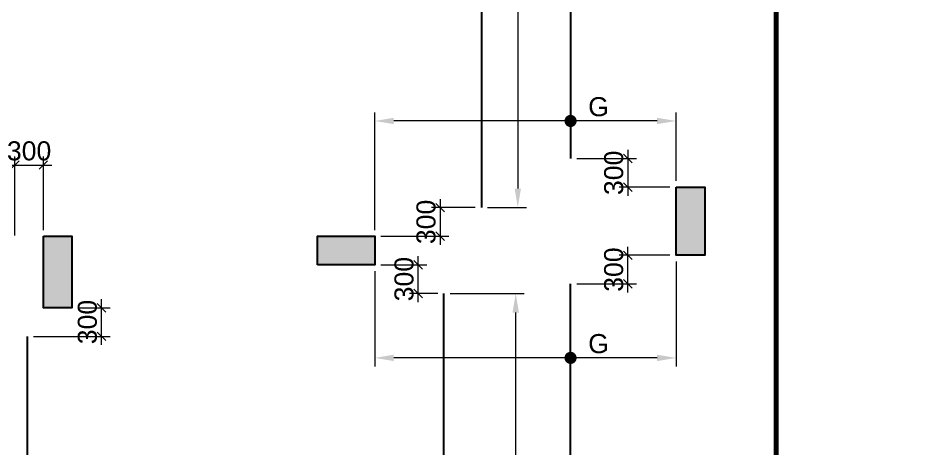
# Model space of a CAD drawing. Header units: millimetres. Extents: x 1123469 to 1883119, y -126924 to 196924.
# Drawn here: x 1633029 to 1642490, y 133508 to 138028 of the extents above; entities that cross this region are included whole.
import ezdxf

# ---------------------------------------------------------------- set-up
doc = ezdxf.new("R2010")
doc.units = ezdxf.units.MM
doc.header["$LTSCALE"] = 500
doc.header["$MEASUREMENT"] = 0
doc.header["$PDMODE"] = 34
doc.linetypes.add('CONTINOUS', pattern=[0])
doc.layers.get('Defpoints').update_dxf_attribs({"lineweight": 0})
for name, color, linetype in [('COL. DIM', 3, 'Continuous'), ('reinf.', 4, 'Continuous'), ('TOWER AREA COLUMN.', 6, 'Continuous')]:
    doc.layers.add(name, color=color, linetype=linetype)
for name, color, linetype, lineweight in [('CUT OUT', 1, 'Continuous', 13), ('dim-M', 1, 'Continuous', 15), ('FOOTING', 1, 'Continuous', 15), ('S - SUNK', 251, 'Continuous', 0), ('TOWER COL HATCH', 253, 'Continuous', 20)]:
    doc.layers.add(name, color=color, linetype=linetype, lineweight=lineweight)
doc.styles.add('3mm', font='arial.ttf')
doc.dimstyles.new('PARAMVEER', dxfattribs={"dimtxt": 200, "dimasz": 100, "dimexe": 0, "dimexo": 25, "dimgap": 10, "dimtad": 1, "dimdec": 0, "dimrnd": 5, "dimzin": 0, "dimdsep": 46, "dimtxsty": '3mm', "dimblk": 'OBLIQUE', "dimcen": 0.09, "dimdle": 75, "dimclrd": 1, "dimclre": 1, "dimclrt": 3, "dimadec": 0, "dimazin": 0, "dimtfac": 1, "dimtdec": 0, "dimtmove": 1, "dimatfit": 3, "dimfxl": 100, "dimtolj": 1, "dimtzin": 0, "dimlwd": 18, "dimlwe": 5, "dimarcsym": 0})

# ---------------------------------------------------------------- blocks, each defined once
blk = doc.blocks.new('3tgra')
at = {"layer": 'TOWER COL HATCH'}
h = blk.add_hatch(color=253, dxfattribs=at)
h.dxf.hatch_style = 1
h.paths.add_polyline_path([(1365940.6, 73231.8), (1365640.6, 73231.8), (1365640.6, 72516.8), (1365940.6, 72516.8)])
h = blk.add_hatch(color=253, dxfattribs=at)
h.dxf.hatch_style = 1
h.paths.add_polyline_path([(1369705.6, 72416.8), (1369705.6, 72716.8), (1369105.6, 72716.8), (1369105.6, 72416.8)])
h = blk.add_hatch(color=253, dxfattribs=at)
h.dxf.hatch_style = 1
h.paths.add_polyline_path([(1372585.5, 72716.8), (1372285.5, 72716.8), (1372285.5, 71966.8), (1372585.5, 71966.8)])
at = {"layer": 'TOWER AREA COLUMN.', "color": 4}
for points in [[(1365940.6, 73231.8), (1365640.6, 73231.8), (1365640.6, 72516.8), (1365940.6, 72516.8)], [(1369705.6, 72416.8), (1369705.6, 72716.8), (1369105.6, 72716.8), (1369105.6, 72416.8)], [(1372585.5, 72716.8), (1372285.5, 72716.8), (1372285.5, 71966.8), (1372585.5, 71966.8)]]:
    blk.add_lwpolyline(points, close=True, dxfattribs=at)
blk = doc.blocks.new('*D1159')
at = {"layer": 'COL. DIM', "color": 1, "linetype": 'CONTINOUS', "lineweight": 5, "ltscale": 10, "transparency": 16777216}
for p, q in [((1637960.6, 139499.4), (1638367.1, 139499.4)), ((1637960.6, 136039.3), (1638367.1, 136039.3))]:
    blk.add_line(p, q, dxfattribs=at)
at = {"layer": 'COL. DIM', "color": 1, "lineweight": 18, "ltscale": 10, "transparency": 16777216}
blk.add_line((1638277.1, 139299.4), (1638277.1, 136239.3), dxfattribs=at)
at = {"layer": 'COL. DIM', "color": 1, "ltscale": 10, "transparency": 16777216}
for points in [[(1638243.7, 139299.4), (1638310.4, 139299.4), (1638277.1, 139499.4)], [(1638243.7, 136239.3), (1638310.4, 136239.3), (1638277.1, 136039.3)]]:
    blk.add_solid(points, dxfattribs=at)
at = {"layer": 'Defpoints', "color": 0, "ltscale": 10, "transparency": 16777216}
for p in [(1637895.6, 139499.4), (1637895.6, 136039.3), (1638277.1, 136039.3)]:
    blk.add_point(p, dxfattribs=at)
at = {"layer": 'COL. DIM', "color": 3, "ltscale": 10, "transparency": 16777216, "insert": (1638132.1, 138812.1), "char_height": 200, "attachment_point": 5, "rotation": 90, "style": '3mm'}
blk.add_mtext('\\A1;B', dxfattribs=at)
blk = doc.blocks.new('_Oblique')
at = {"color": 0, "linetype": 'ByBlock', "lineweight": -2}
blk.add_line((-0.5, -0.5), (0.5, 0.5), dxfattribs=at)
blk = doc.blocks.new('*D1163')
at = {"layer": 'COL. DIM', "color": 1, "lineweight": 18, "ltscale": 10, "transparency": 16777216}
blk.add_line((1633904.6, 134599.3), (1633904.6, 135079.3), dxfattribs=at)
at = {"layer": 'COL. DIM', "color": 1, "linetype": 'CONTINOUS', "lineweight": 5, "ltscale": 10, "transparency": 16777216}
for p, q in [((1633660, 134989.3), (1633994.6, 134989.3)), ((1633191.1, 134689.3), (1633994.6, 134689.3))]:
    blk.add_line(p, q, dxfattribs=at)
at = {"layer": 'Defpoints', "color": 0, "ltscale": 10, "transparency": 16777216}
for p in [(1633595, 134989.3), (1633904.6, 134989.3), (1633126.1, 134689.3)]:
    blk.add_point(p, dxfattribs=at)
at = {"layer": 'COL. DIM', "color": 1, "lineweight": 18, "ltscale": 10, "transparency": 16777216, "xscale": 90, "yscale": 90, "zscale": 90}
for p, rotation in [((1633904.6, 134989.3), 90), ((1633904.6, 134689.3), 270)]:
    blk.add_blockref('_Oblique', p, dxfattribs=dict(at, rotation=rotation))
at = {"layer": 'COL. DIM', "color": 3, "ltscale": 10, "transparency": 16777216, "insert": (1633757.4, 134839.3), "char_height": 200, "attachment_point": 5, "rotation": 90, "style": '3mm'}
blk.add_mtext('\\A1;300', dxfattribs=at)
blk = doc.blocks.new('*D1168')
at = {"layer": 'COL. DIM', "color": 1, "linetype": 'CONTINOUS', "lineweight": 5, "ltscale": 10, "transparency": 16777216}
for p, q in [((1632995, 135746.6), (1632995, 136576.5)), ((1633295, 135804.3), (1633295, 136576.5))]:
    blk.add_line(p, q, dxfattribs=at)
at = {"layer": 'COL. DIM', "color": 1, "lineweight": 18, "ltscale": 10, "transparency": 16777216}
blk.add_line((1632905, 136486.5), (1633385, 136486.5), dxfattribs=at)
at = {"layer": 'Defpoints', "color": 0, "ltscale": 10, "transparency": 16777216}
for p in [(1633295, 136486.5), (1632995, 135681.6), (1633295, 135739.3)]:
    blk.add_point(p, dxfattribs=at)
at = {"layer": 'COL. DIM', "color": 1, "lineweight": 18, "ltscale": 10, "transparency": 16777216, "xscale": 90, "yscale": 90, "zscale": 90, "rotation": 180}
blk.add_blockref('_Oblique', (1632995, 136486.5), dxfattribs=at)
at = {"layer": 'COL. DIM', "color": 1, "lineweight": 18, "ltscale": 10, "transparency": 16777216, "xscale": 90, "yscale": 90, "zscale": 90}
blk.add_blockref('_Oblique', (1633295, 136486.5), dxfattribs=at)
at = {"layer": 'COL. DIM', "color": 3, "ltscale": 10, "transparency": 16777216, "insert": (1633145, 136633.7), "char_height": 200, "attachment_point": 5, "style": '3mm'}
blk.add_mtext('\\A1;300', dxfattribs=at)
blk = doc.blocks.new('*D1222')
at = {"layer": 'COL. DIM', "color": 1, "linetype": 'CONTINOUS', "lineweight": 5, "ltscale": 10, "transparency": 16777216}
for p, q in [((1636774.9, 135804.3), (1636774.9, 137038.4)), ((1639940, 136319.3), (1639940, 137038.4))]:
    blk.add_line(p, q, dxfattribs=at)
at = {"layer": 'COL. DIM', "color": 1, "lineweight": 18, "ltscale": 10, "transparency": 16777216}
blk.add_line((1639740, 136948.4), (1636974.9, 136948.4), dxfattribs=at)
at = {"layer": 'COL. DIM', "color": 1, "ltscale": 10, "transparency": 16777216}
for points in [[(1636974.9, 136981.7), (1636974.9, 136915.1), (1636774.9, 136948.4)], [(1639740, 136981.7), (1639740, 136915.1), (1639940, 136948.4)]]:
    blk.add_solid(points, dxfattribs=at)
at = {"layer": 'Defpoints', "color": 0, "ltscale": 10, "transparency": 16777216}
for p in [(1636774.9, 136948.4), (1639940, 136254.3), (1636774.9, 135739.3)]:
    blk.add_point(p, dxfattribs=at)
at = {"layer": 'COL. DIM', "color": 3, "ltscale": 10, "transparency": 16777216, "insert": (1639124.9, 137096.8), "char_height": 200, "width": 21.479, "attachment_point": 5, "style": '3mm'}
blk.add_mtext('\\A1;G', dxfattribs=at)
blk = doc.blocks.new('*D1230')
at = {"layer": 'COL. DIM', "color": 1, "lineweight": 18, "ltscale": 10, "transparency": 16777216}
blk.add_line((1639432.2, 136644.3), (1639432.2, 136164.3), dxfattribs=at)
at = {"layer": 'COL. DIM', "color": 1, "linetype": 'CONTINOUS', "lineweight": 5, "ltscale": 10, "transparency": 16777216}
for p, q in [((1638896, 136554.3), (1639522.2, 136554.3)), ((1639875, 136254.3), (1639342.2, 136254.3))]:
    blk.add_line(p, q, dxfattribs=at)
at = {"layer": 'Defpoints', "color": 0, "ltscale": 10, "transparency": 16777216}
for p in [(1638831, 136554.3), (1639432.2, 136254.3), (1639940, 136254.3)]:
    blk.add_point(p, dxfattribs=at)
at = {"layer": 'COL. DIM', "color": 1, "lineweight": 18, "ltscale": 10, "transparency": 16777216, "xscale": 90, "yscale": 90, "zscale": 90}
for p, rotation in [((1639432.2, 136554.3), 90), ((1639432.2, 136254.3), 270)]:
    blk.add_blockref('_Oblique', p, dxfattribs=dict(at, rotation=rotation))
at = {"layer": 'COL. DIM', "color": 3, "ltscale": 10, "transparency": 16777216, "insert": (1639285, 136404.3), "char_height": 200, "attachment_point": 5, "rotation": 90, "style": '3mm'}
blk.add_mtext('\\A1;300', dxfattribs=at)
blk = doc.blocks.new('*D1233')
at = {"layer": 'COL. DIM', "color": 1, "linetype": 'CONTINOUS', "lineweight": 5, "ltscale": 10, "transparency": 16777216}
for p, q in [((1637566.2, 135139.3), (1638345.2, 135139.3)), ((1638246.2, 126979.3), (1638165.2, 126979.3))]:
    blk.add_line(p, q, dxfattribs=at)
at = {"layer": 'COL. DIM', "color": 1, "lineweight": 18, "ltscale": 10, "transparency": 16777216}
blk.add_line((1638255.2, 127179.3), (1638255.2, 134939.3), dxfattribs=at)
at = {"layer": 'COL. DIM', "color": 1, "ltscale": 10, "transparency": 16777216}
for points in [[(1638221.9, 134939.3), (1638288.5, 134939.3), (1638255.2, 135139.3)], [(1638221.9, 127179.3), (1638288.5, 127179.3), (1638255.2, 126979.3)]]:
    blk.add_solid(points, dxfattribs=at)
at = {"layer": 'Defpoints', "color": 0, "ltscale": 10, "transparency": 16777216}
for p in [(1637501.2, 135139.3), (1638255.2, 135139.3), (1638311.2, 126979.3)]:
    blk.add_point(p, dxfattribs=at)
at = {"layer": 'COL. DIM', "color": 3, "ltscale": 10, "transparency": 16777216, "insert": (1638106.8, 131194.3), "char_height": 200, "attachment_point": 5, "rotation": 90, "style": '3mm'}
blk.add_mtext('\\A1;C', dxfattribs=at)
blk = doc.blocks.new('*D1237')
at = {"layer": 'COL. DIM', "color": 1, "linetype": 'CONTINOUS', "lineweight": 5, "ltscale": 10, "transparency": 16777216}
for p, q in [((1639940, 135474.3), (1639940, 134373.2)), ((1636774.9, 135374.3), (1636774.9, 134373.2))]:
    blk.add_line(p, q, dxfattribs=at)
at = {"layer": 'COL. DIM', "color": 1, "lineweight": 18, "ltscale": 10, "transparency": 16777216}
blk.add_line((1639740, 134463.2), (1636974.9, 134463.2), dxfattribs=at)
at = {"layer": 'COL. DIM', "color": 1, "ltscale": 10, "transparency": 16777216}
for points in [[(1636974.9, 134496.5), (1636974.9, 134429.8), (1636774.9, 134463.2)], [(1639740, 134496.5), (1639740, 134429.8), (1639940, 134463.2)]]:
    blk.add_solid(points, dxfattribs=at)
at = {"layer": 'Defpoints', "color": 0, "ltscale": 10, "transparency": 16777216}
for p in [(1639940, 135539.3), (1636774.9, 135439.3), (1636774.9, 134463.2)]:
    blk.add_point(p, dxfattribs=at)
at = {"layer": 'COL. DIM', "color": 3, "ltscale": 10, "transparency": 16777216, "insert": (1639124.9, 134611.6), "char_height": 200, "width": 21.479, "attachment_point": 5, "style": '3mm'}
blk.add_mtext('\\A1;G', dxfattribs=at)
blk = doc.blocks.new('*D1238')
at = {"layer": 'COL. DIM', "color": 1, "lineweight": 18, "ltscale": 10, "transparency": 16777216}
blk.add_line((1639432, 135149.3), (1639432, 135629.3), dxfattribs=at)
at = {"layer": 'COL. DIM', "color": 1, "linetype": 'CONTINOUS', "lineweight": 5, "ltscale": 10, "transparency": 16777216}
for p, q in [((1639875, 135539.3), (1639342, 135539.3)), ((1638896, 135239.3), (1639522, 135239.3))]:
    blk.add_line(p, q, dxfattribs=at)
at = {"layer": 'Defpoints', "color": 0, "ltscale": 10, "transparency": 16777216}
for p in [(1639432, 135539.3), (1639940, 135539.3), (1638831, 135239.3)]:
    blk.add_point(p, dxfattribs=at)
at = {"layer": 'COL. DIM', "color": 1, "lineweight": 18, "ltscale": 10, "transparency": 16777216, "xscale": 90, "yscale": 90, "zscale": 90}
for p, rotation in [((1639432, 135539.3), 90), ((1639432, 135239.3), 270)]:
    blk.add_blockref('_Oblique', p, dxfattribs=dict(at, rotation=rotation))
at = {"layer": 'COL. DIM', "color": 3, "ltscale": 10, "transparency": 16777216, "insert": (1639284.8, 135389.3), "char_height": 200, "attachment_point": 5, "rotation": 90, "style": '3mm'}
blk.add_mtext('\\A1;300', dxfattribs=at)
blk = doc.blocks.new('*D1240')
at = {"layer": 'COL. DIM', "color": 1, "lineweight": 18, "ltscale": 10, "transparency": 16777216}
blk.add_line((1637230.1, 135049.3), (1637230.1, 135529.3), dxfattribs=at)
at = {"layer": 'COL. DIM', "color": 1, "linetype": 'CONTINOUS', "lineweight": 5, "ltscale": 10, "transparency": 16777216}
for p, q in [((1636839.9, 135439.3), (1637320.1, 135439.3)), ((1637436.2, 135139.3), (1637140.1, 135139.3))]:
    blk.add_line(p, q, dxfattribs=at)
at = {"layer": 'Defpoints', "color": 0, "ltscale": 10, "transparency": 16777216}
for p in [(1636774.9, 135439.3), (1637230.1, 135439.3), (1637501.2, 135139.3)]:
    blk.add_point(p, dxfattribs=at)
at = {"layer": 'COL. DIM', "color": 1, "lineweight": 18, "ltscale": 10, "transparency": 16777216, "xscale": 90, "yscale": 90, "zscale": 90}
for p, rotation in [((1637230.1, 135439.3), 90), ((1637230.1, 135139.3), 270)]:
    blk.add_blockref('_Oblique', p, dxfattribs=dict(at, rotation=rotation))
at = {"layer": 'COL. DIM', "color": 3, "ltscale": 10, "transparency": 16777216, "insert": (1637082.9, 135289.3), "char_height": 200, "attachment_point": 5, "rotation": 90, "style": '3mm'}
blk.add_mtext('\\A1;300', dxfattribs=at)
blk = doc.blocks.new('*D1241')
at = {"layer": 'COL. DIM', "color": 1, "lineweight": 18, "ltscale": 10, "transparency": 16777216}
blk.add_line((1637461.1, 136129.3), (1637461.1, 135649.3), dxfattribs=at)
at = {"layer": 'COL. DIM', "color": 1, "linetype": 'CONTINOUS', "lineweight": 5, "ltscale": 10, "transparency": 16777216}
for p, q in [((1637830.6, 136039.3), (1637371.1, 136039.3)), ((1636839.9, 135739.3), (1637551.1, 135739.3))]:
    blk.add_line(p, q, dxfattribs=at)
at = {"layer": 'Defpoints', "color": 0, "ltscale": 10, "transparency": 16777216}
for p in [(1637895.6, 136039.3), (1636774.9, 135739.3), (1637461.1, 135739.3)]:
    blk.add_point(p, dxfattribs=at)
at = {"layer": 'COL. DIM', "color": 1, "lineweight": 18, "ltscale": 10, "transparency": 16777216, "xscale": 90, "yscale": 90, "zscale": 90}
for p, rotation in [((1637461.1, 136039.3), 90), ((1637461.1, 135739.3), 270)]:
    blk.add_blockref('_Oblique', p, dxfattribs=dict(at, rotation=rotation))
at = {"layer": 'COL. DIM', "color": 3, "ltscale": 10, "transparency": 16777216, "insert": (1637313.9, 135889.3), "char_height": 200, "attachment_point": 5, "rotation": 90, "style": '3mm'}
blk.add_mtext('\\A1;300', dxfattribs=at)
blk = doc.blocks.new('*D2624')
at = {"layer": 'COL. DIM', "color": 1, "linetype": 'CONTINOUS', "lineweight": 5, "ltscale": 10, "transparency": 16777216}
for p, q in [((1726903.3, 142855.3), (1726903.3, 142349.5)), ((1727203.3, 141672.5), (1727203.3, 142529.5))]:
    blk.add_line(p, q, dxfattribs=at)
at = {"layer": 'COL. DIM', "color": 1, "lineweight": 18, "ltscale": 10, "transparency": 16777216}
blk.add_line((1726813.3, 142439.5), (1727293.3, 142439.5), dxfattribs=at)
at = {"layer": 'Defpoints', "color": 0, "ltscale": 10, "transparency": 16777216}
for p in [(1726903.3, 142920.3), (1727203.3, 142439.5), (1727203.3, 141607.5), (1405055.6, 139394.2), (1364890.6, 126979.3), (1364890.6, 124332.9)]:
    blk.add_point(p, dxfattribs=at)
at = {"layer": 'S - SUNK', "color": 1, "lineweight": 18, "ltscale": 10, "transparency": 16777216}
blk.add_line((1405130.6, 124332.9), (1364815.6, 124332.9), dxfattribs=at)
at = {"layer": 'S - SUNK', "color": 1, "lineweight": 5, "ltscale": 10, "transparency": 16777216}
for p, q in [((1364890.6, 124333.1), (1364890.6, 124332.9)), ((1405055.6, 124333.1), (1405055.6, 124332.9))]:
    blk.add_line(p, q, dxfattribs=at)
at = {"layer": 'COL. DIM', "color": 1, "lineweight": 18, "ltscale": 10, "transparency": 16777216, "xscale": 90, "yscale": 90, "zscale": 90, "rotation": 180}
blk.add_blockref('_Oblique', (1726903.3, 142439.5), dxfattribs=at)
at = {"layer": 'COL. DIM', "color": 1, "lineweight": 18, "ltscale": 10, "transparency": 16777216, "xscale": 90, "yscale": 90, "zscale": 90}
blk.add_blockref('_Oblique', (1727203.3, 142439.5), dxfattribs=at)
at = {"layer": 'S - SUNK', "color": 1, "lineweight": 18, "ltscale": 10, "transparency": 16777216, "xscale": 100, "yscale": 100, "zscale": 100, "rotation": 180}
blk.add_blockref('_Oblique', (1364890.6, 124332.9), dxfattribs=at)
at = {"layer": 'S - SUNK', "color": 1, "lineweight": 18, "ltscale": 10, "transparency": 16777216, "xscale": 100, "yscale": 100, "zscale": 100}
blk.add_blockref('_Oblique', (1405055.6, 124332.9), dxfattribs=at)
at = {"layer": 'COL. DIM', "color": 3, "ltscale": 10, "transparency": 16777216, "insert": (1727053.3, 142586.6), "char_height": 200, "attachment_point": 5, "style": '3mm'}
blk.add_mtext('\\A1;300', dxfattribs=at)
at = {"layer": 'S - SUNK', "color": 3, "ltscale": 10, "transparency": 16777216, "insert": (1384973.1, 124445), "char_height": 200, "attachment_point": 5, "style": '3mm'}
blk.add_mtext('\\A1;40165', dxfattribs=at)
blk = doc.blocks.new('*D2625')
at = {"layer": 'COL. DIM', "color": 1, "lineweight": 18, "ltscale": 10, "transparency": 16777216}
blk.add_line((1725455.6, 141997.5), (1725455.6, 141517.5), dxfattribs=at)
at = {"layer": 'COL. DIM', "color": 1, "linetype": 'CONTINOUS', "lineweight": 5, "ltscale": 10, "transparency": 16777216}
for p, q in [((1725012.2, 141907.5), (1725545.6, 141907.5)), ((1724393.3, 141607.5), (1725545.6, 141607.5))]:
    blk.add_line(p, q, dxfattribs=at)
at = {"layer": 'Defpoints', "color": 0, "ltscale": 10, "transparency": 16777216}
for p in [(1358872.1, 158914.1), (1431760.6, 158914.1), (1724947.2, 141907.5), (1724328.3, 141607.5), (1725455.6, 141607.5), (1442850.6, 126979.3)]:
    blk.add_point(p, dxfattribs=at)
at = {"layer": 'S - SUNK', "color": 1, "lineweight": 18, "ltscale": 10, "transparency": 16777216}
blk.add_line((1358872.1, 126904.3), (1358872.1, 158989.1), dxfattribs=at)
at = {"layer": 'S - SUNK', "color": 1, "lineweight": 5, "ltscale": 10, "transparency": 16777216}
for p, q in [((1358872.3, 158914.1), (1358872.1, 158914.1)), ((1358872.3, 126979.3), (1358872.1, 126979.3))]:
    blk.add_line(p, q, dxfattribs=at)
at = {"layer": 'COL. DIM', "color": 1, "lineweight": 18, "ltscale": 10, "transparency": 16777216, "xscale": 90, "yscale": 90, "zscale": 90}
for p, rotation in [((1725455.6, 141907.5), 90), ((1725455.6, 141607.5), 270)]:
    blk.add_blockref('_Oblique', p, dxfattribs=dict(at, rotation=rotation))
at = {"layer": 'S - SUNK', "color": 1, "lineweight": 18, "ltscale": 10, "transparency": 16777216, "xscale": 100, "yscale": 100, "zscale": 100}
for p, rotation in [((1358872.1, 158914.1), 90), ((1358872.1, 126979.3), 270)]:
    blk.add_blockref('_Oblique', p, dxfattribs=dict(at, rotation=rotation))
at = {"layer": 'COL. DIM', "color": 3, "ltscale": 10, "transparency": 16777216, "insert": (1725308.4, 141757.5), "char_height": 200, "attachment_point": 5, "rotation": 90, "style": '3mm'}
blk.add_mtext('\\A1;300', dxfattribs=at)
at = {"layer": 'S - SUNK', "color": 3, "ltscale": 10, "transparency": 16777216, "insert": (1358759.9, 142946.7), "char_height": 200, "attachment_point": 5, "rotation": 90, "style": '3mm'}
blk.add_mtext('\\A1;31935', dxfattribs=at)
blk = doc.blocks.new('*D3556')
at = {"layer": 'COL. DIM', "color": 1, "lineweight": 18, "ltscale": 10, "transparency": 16777216}
blk.add_line((1817173.9, 134747.8), (1817173.9, 133597.8), dxfattribs=at)
at = {"layer": 'COL. DIM', "color": 1, "linetype": 'CONTINOUS', "lineweight": 5, "ltscale": 10, "transparency": 16777216}
for p, q in [((1817863.7, 134657.8), (1817083.9, 134657.8)), ((1816402.2, 133687.8), (1817263.9, 133687.8))]:
    blk.add_line(p, q, dxfattribs=at)
at = {"layer": 'Defpoints', "color": 0, "ltscale": 10, "transparency": 16777216}
for p in [(1417087.7, 156599.2), (1417240.6, 156599.2), (1417240.6, 155194.2), (1817928.7, 134657.8), (1816337.2, 133687.8), (1817173.9, 133687.8)]:
    blk.add_point(p, dxfattribs=at)
at = {"layer": 'S - SUNK', "color": 1, "lineweight": 18, "ltscale": 10, "transparency": 16777216}
blk.add_line((1417087.7, 155119.2), (1417087.7, 156674.2), dxfattribs=at)
at = {"layer": 'S - SUNK', "color": 1, "lineweight": 5, "ltscale": 10, "transparency": 16777216}
for p, q in [((1417087.8, 156599.2), (1417087.7, 156599.2)), ((1417087.8, 155194.2), (1417087.7, 155194.2))]:
    blk.add_line(p, q, dxfattribs=at)
at = {"layer": 'COL. DIM', "color": 1, "lineweight": 18, "ltscale": 10, "transparency": 16777216, "xscale": 90, "yscale": 90, "zscale": 90}
for p, rotation in [((1817173.9, 134657.8), 90), ((1817173.9, 133687.8), 270)]:
    blk.add_blockref('_Oblique', p, dxfattribs=dict(at, rotation=rotation))
at = {"layer": 'S - SUNK', "color": 1, "lineweight": 18, "ltscale": 10, "transparency": 16777216, "xscale": 100, "yscale": 100, "zscale": 100}
for p, rotation in [((1417087.7, 156599.2), 90), ((1417087.7, 155194.2), 270)]:
    blk.add_blockref('_Oblique', p, dxfattribs=dict(at, rotation=rotation))
at = {"layer": 'COL. DIM', "color": 3, "ltscale": 10, "transparency": 16777216, "insert": (1817026.8, 134172.8), "char_height": 200, "attachment_point": 5, "rotation": 90, "style": '3mm'}
blk.add_mtext('\\A1;970', dxfattribs=at)
at = {"layer": 'S - SUNK', "color": 3, "ltscale": 10, "transparency": 16777216, "insert": (1416975.6, 155896.7), "char_height": 200, "attachment_point": 5, "rotation": 90, "style": '3mm'}
blk.add_mtext('\\A1;1405', dxfattribs=at)

msp = doc.modelspace()

# ---------------------------------------------------------------- linework, layer by layer
at = {"layer": 'dim-M', "color": 4, "ltscale": 10, "const_width": 63.8}
for points in [[(1638862.9, 136948.4, -1), (1638799.1, 136948.4, -1)], [(1638862.9, 134463.2, 1), (1638799.1, 134463.2, 1)]]:
    msp.add_lwpolyline(points, format="xyb", close=True, dxfattribs=at)
at = {"layer": 'FOOTING', "color": 3, "ltscale": 10, "const_width": 50}
msp.add_lwpolyline([(1588640, 155194.2), (1615380, 155194.2), (1615380, 156599.2), (1617075, 156599.2), (1617075, 157414.1), (1621025, 157414.1), (1621025, 158914.1), (1629900, 158914.1), (1629900, 148629.4), (1640990, 148629.4), (1640990, 126979.3), (1632435, 126979.3)], dxfattribs=at)
at = {"layer": 'reinf.', "color": 4, "ltscale": 10}
for p, q in [((1637895.6, 139499.4), (1637895.6, 136039.3)), ((1638831, 139054.4), (1638831, 136554.3)), ((1638831, 132119.1), (1638831, 135239.3)), ((1637501.2, 132289.3), (1637501.2, 135139.3)), ((1633126.1, 134689.3), (1633126.1, 126979.3))]:
    msp.add_line(p, q, dxfattribs=at)

# ---------------------------------------------------------------- block references
at = {"layer": 'CUT OUT', "color": 4, "xscale": -1}
msp.add_blockref('3tgra', (3005880.6, 63022.5), dxfattribs=at)

# ---------------------------------------------------------------- dimensions: what is measured, and where the dimension line sits
at = {"layer": 'COL. DIM', "color": 6, "ltscale": 10}
for base, p1, p2, angle, picture, middle in [((1725455.6, 141607.5), (1724947.2, 141907.5), (1724328.3, 141607.5), 90, '*D2625', (1725455.6, 141757.5)), ((1633295, 136486.5), (1632995, 135681.6), (1633295, 135739.3), 0, '*D1168', (1633145, 136486.5)), ((1639432.2, 136254.3), (1638831, 136554.3), (1639940, 136254.3), 90, '*D1230', (1639432.2, 136404.3)), ((1637461.1, 135739.3), (1637895.6, 136039.3), (1636774.9, 135739.3), 90, '*D1241', (1637461.1, 135889.3)), ((1639432, 135539.3), (1638831, 135239.3), (1639940, 135539.3), 270, '*D1238', (1639432, 135389.3)), ((1637230.1, 135439.3), (1637501.2, 135139.3), (1636774.9, 135439.3), 270, '*D1240', (1637230.1, 135289.3)), ((1633904.6, 134989.3), (1633126.1, 134689.3), (1633595, 134989.3), 270, '*D1163', (1633904.6, 134839.3))]:
    dim = msp.add_linear_dim(base=base, p1=p1, p2=p2, angle=angle, dimstyle='PARAMVEER', override={"dimasz": 90, "dimexe": 90, "dimexo": 65, "dimgap": 45, "dimpost": '\\X', "dimdle": 90, "dimfxl": 0.18, "dimarcsym": 1}, dxfattribs=at)
    dim.commit()
    dim.dimension.update_dxf_attribs({"geometry": picture, "text_midpoint": middle, "dimtype": 160})
dim = msp.add_linear_dim(base=(1817173.9, 133687.8), p1=(1817928.7, 134657.8), p2=(1816337.2, 133687.8), angle=90, dimstyle='PARAMVEER', override={"dimasz": 90, "dimexe": 90, "dimexo": 65, "dimgap": 45, "dimpost": '\\X', "dimdle": 90, "dimfxl": 0.18, "dimarcsym": 1}, dxfattribs=at)
dim.commit()
dim.dimension.update_dxf_attribs({"geometry": '*D3556', "text_midpoint": (1817026.8, 134172.8)})
dim = msp.add_linear_dim(base=(1727203.3, 142439.5), p1=(1726903.3, 142920.3), p2=(1727203.3, 141607.5), dimstyle='PARAMVEER', override={"dimasz": 90, "dimexe": 90, "dimexo": 65, "dimgap": 45, "dimpost": '\\X', "dimdle": 90, "dimfxl": 0.18, "dimarcsym": 1}, dxfattribs=at)
dim.commit()
dim.dimension.update_dxf_attribs({"geometry": '*D2624', "text_midpoint": (1727053.3, 142439.5), "dimtype": 160})
for base, p1, p2, angle, text, picture, middle in [((1638277.1, 136039.3), (1637895.6, 139499.4), (1637895.6, 136039.3), 90, 'B', '*D1159', (1638277.1, 138812.1)), ((1636774.9, 136948.4), (1639940, 136254.3), (1636774.9, 135739.3), 180, 'G', '*D1222', (1639124.9, 136948.4)), ((1636774.9, 134463.2), (1639940, 135539.3), (1636774.9, 135439.3), 180, 'G', '*D1237', (1639124.9, 134463.2)), ((1638255.2, 135139.3), (1638311.2, 126979.3), (1637501.2, 135139.3), 270, 'C', '*D1233', (1638255.2, 131194.3))]:
    dim = msp.add_linear_dim(base=base, p1=p1, p2=p2, angle=angle, text=text, dimstyle='PARAMVEER', override={"dimasz": 200, "dimexe": 90, "dimexo": 65, "dimgap": 45, "dimpost": '\\X', "dimsah": 1, "dimdle": 90, "dimfxl": 0.18, "dimarcsym": 1}, dxfattribs=at)
    dim.commit()
    dim.dimension.update_dxf_attribs({"geometry": picture, "text_midpoint": middle, "dimtype": 160})
at = {"layer": 'S - SUNK', "color": 4, "ltscale": 10}
for base, p1, p2, picture, middle in [((1358872.1, 158914.1), (1442850.6, 126979.3), (1431760.6, 158914.1), '*D2625', (1358759.9, 142946.7)), ((1417087.7, 156599.2), (1417240.6, 155194.2), (1417240.6, 156599.2), '*D3556', (1416975.6, 155896.7))]:
    dim = msp.add_linear_dim(base=base, p1=p1, p2=p2, angle=90, dimstyle='PARAMVEER', override={"dimpost": '\\X', "dimfxl": 0.15, "dimfxlon": 1, "dimarcsym": 1}, dxfattribs=at)
    dim.commit()
    dim.dimension.update_dxf_attribs({"geometry": picture, "text_midpoint": middle})
dim = msp.add_linear_dim(base=(1364890.6, 124332.9), p1=(1405055.6, 139394.2), p2=(1364890.6, 126979.3), dimstyle='PARAMVEER', override={"dimpost": '\\X', "dimfxl": 0.15, "dimfxlon": 1, "dimarcsym": 1}, dxfattribs=at)
dim.commit()
dim.dimension.update_dxf_attribs({"geometry": '*D2624', "text_midpoint": (1384973.1, 124445)})

doc.saveas('drawing.dxf')
